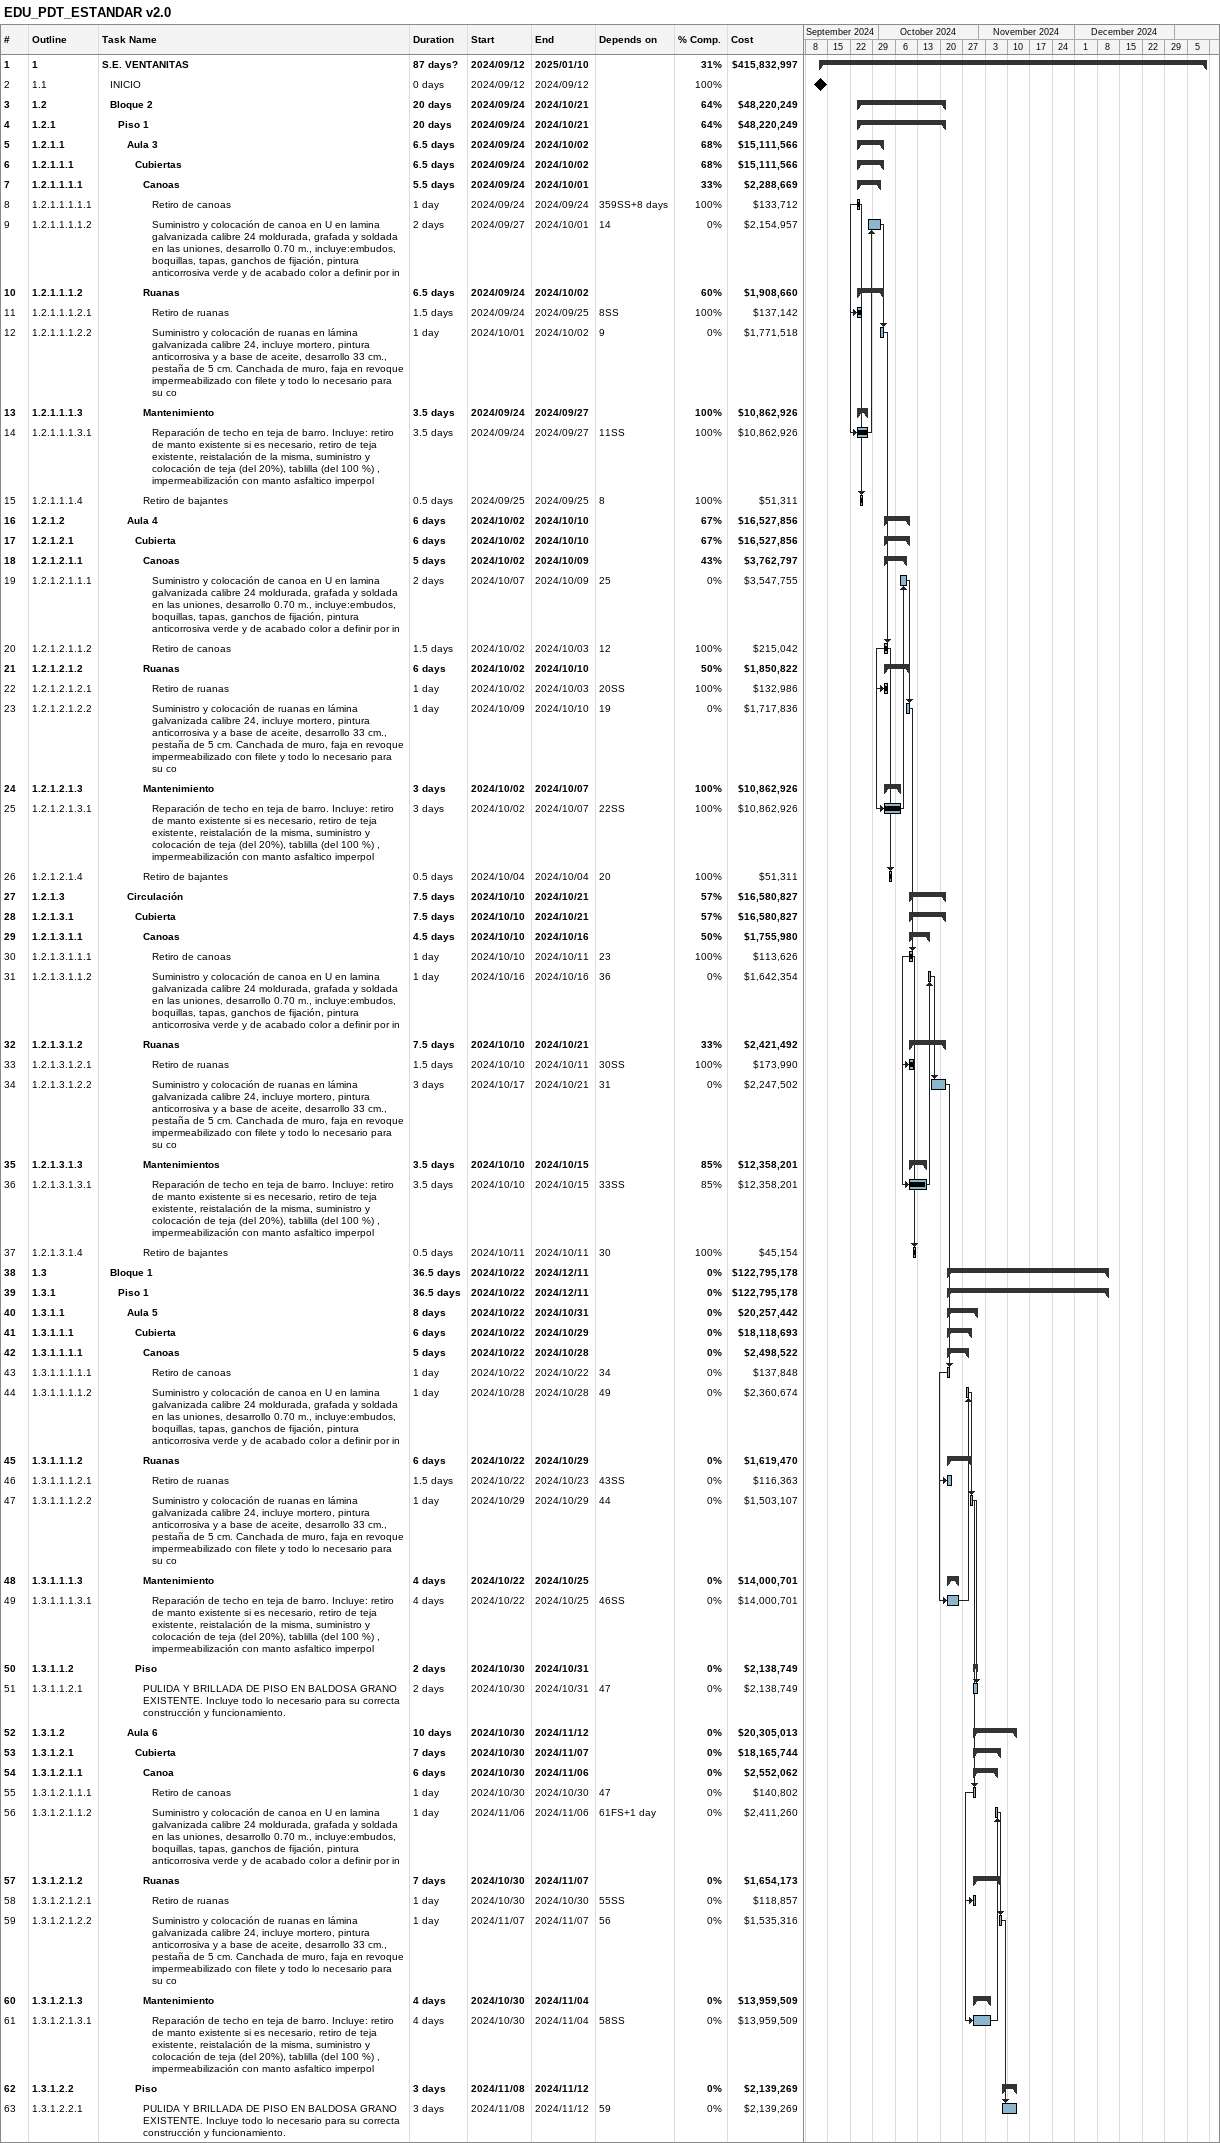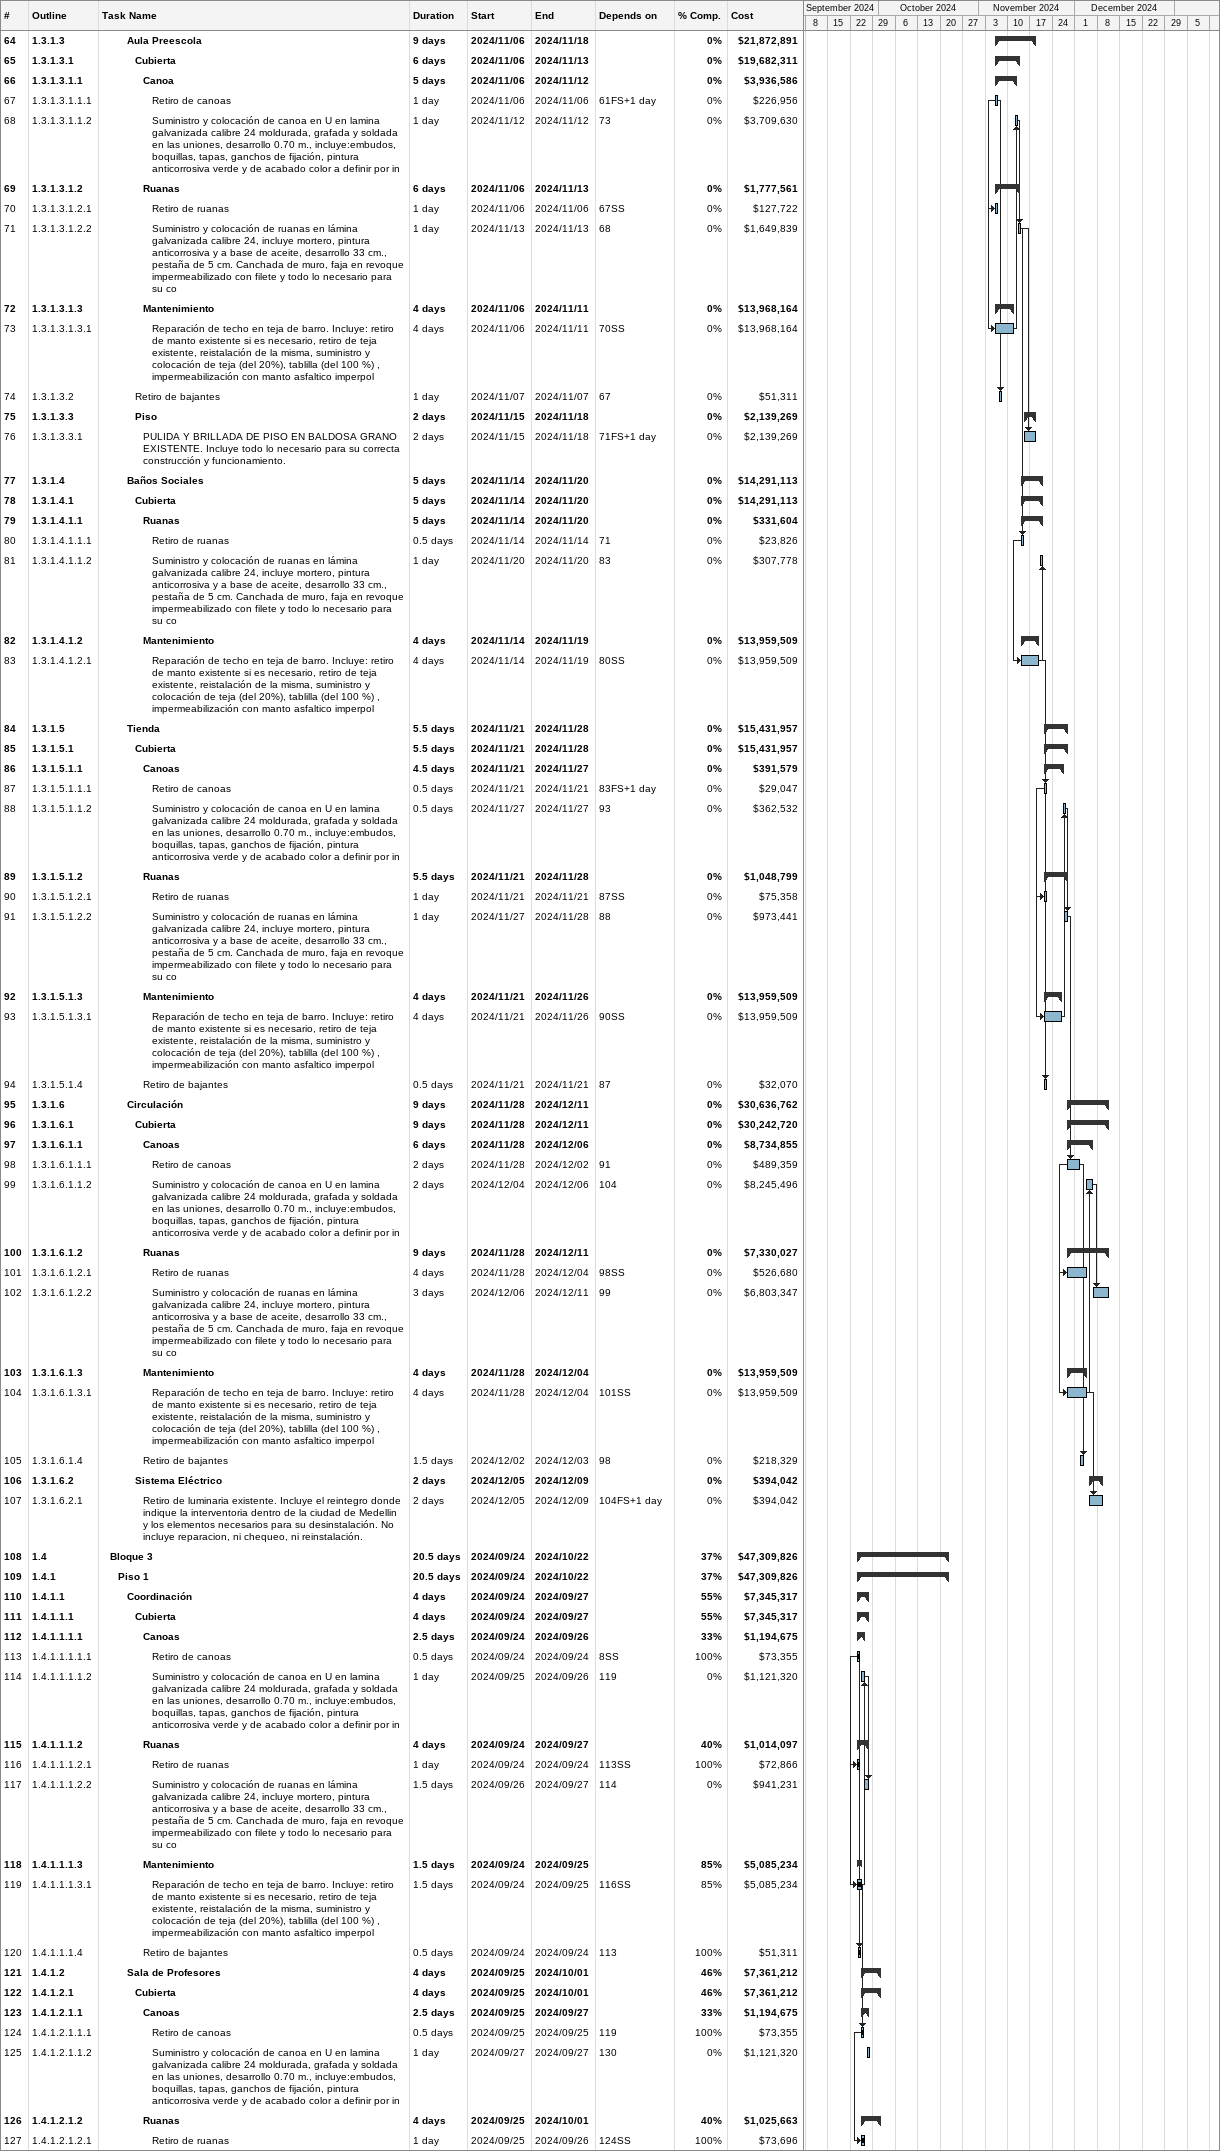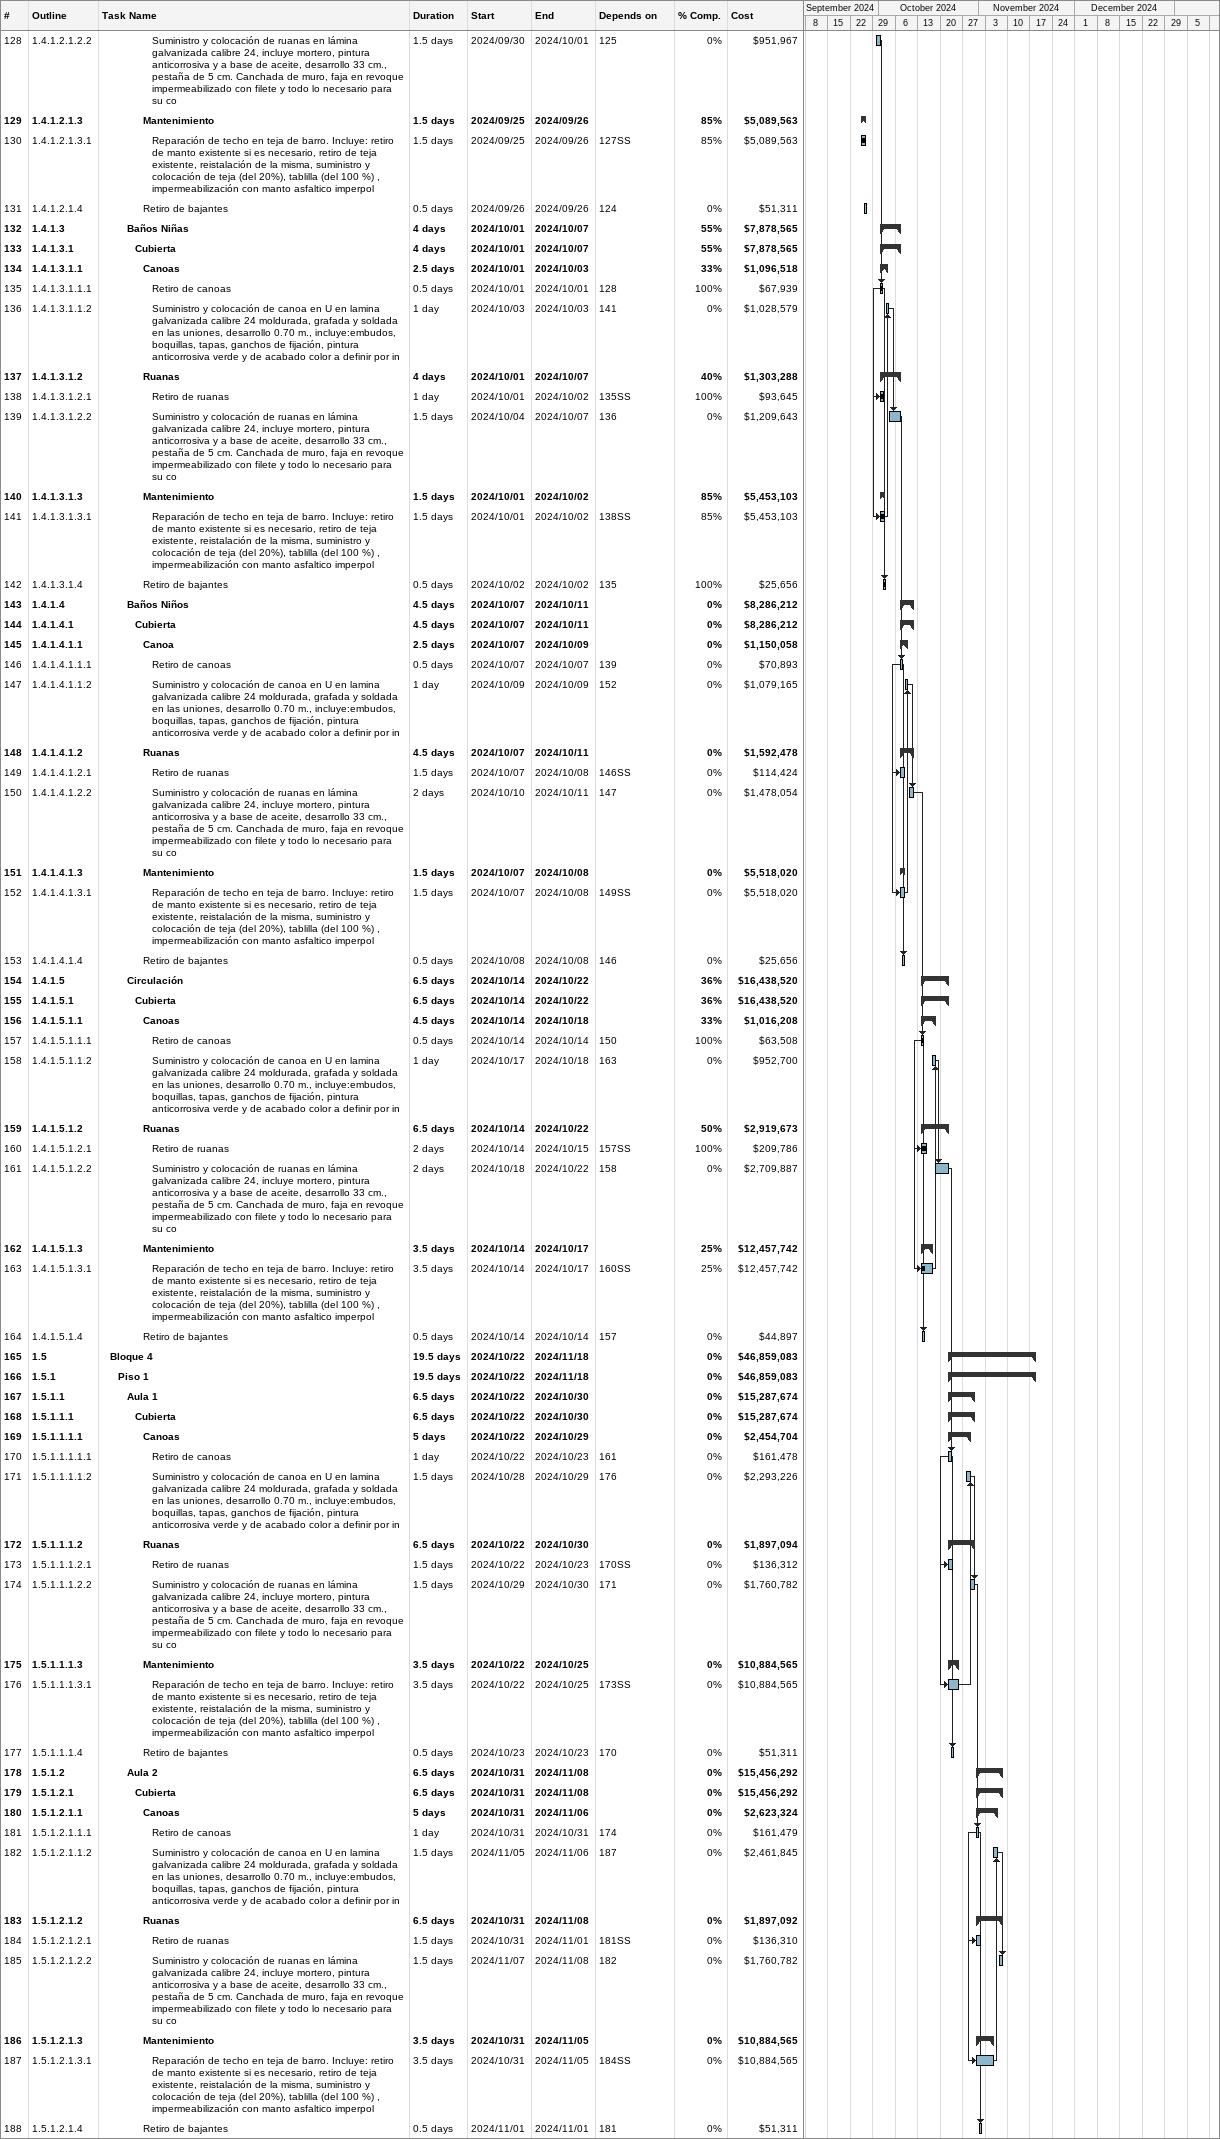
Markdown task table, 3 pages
EDU_PDT_ESTANDAR v2.0

| ID | WBS | Task | Duration | Start | Finish | Predecessors | % complete | Cost ($) |
|---|---|---|---|---|---|---|---|---|
| 1 | 1 | **S.E. VENTANITAS** | 87d? | 2024-09-12 | 2025-01-10 |  | 31 | 415832997 |
| 2 | 1.1 | INICIO | 0d | 2024-09-12 | 2024-09-12 |  | 100 |  |
| 3 | 1.2 | **Bloque 2** | 20d | 2024-09-24 | 2024-10-21 |  | 64 | 48220249 |
| 4 | 1.2.1 | **Piso 1** | 20d | 2024-09-24 | 2024-10-21 |  | 64 | 48220249 |
| 5 | 1.2.1.1 | **Aula 3** | 6.5d | 2024-09-24 | 2024-10-02 |  | 68 | 15111566 |
| 6 | 1.2.1.1.1 | **Cubiertas** | 6.5d | 2024-09-24 | 2024-10-02 |  | 68 | 15111566 |
| 7 | 1.2.1.1.1.1 | **Canoas** | 5.5d | 2024-09-24 | 2024-10-01 |  | 33 | 2288669 |
| 8 | 1.2.1.1.1.1.1 | Retiro de canoas | 1d | 2024-09-24 | 2024-09-24 | 359SS+8d | 100 | 133712 |
| 9 | 1.2.1.1.1.1.2 | Suministro y colocación de canoa en U en lamina galvanizada calibre 24 moldurada, grafada y soldada en las uniones, desarrollo 0.70 m., incluye:embudos, boquillas, tapas, ganchos de fijación, pintura anticorrosiva verde y de acabado color a definir por in | 2d | 2024-09-27 | 2024-10-01 | 14 | 0 | 2154957 |
| 10 | 1.2.1.1.1.2 | **Ruanas** | 6.5d | 2024-09-24 | 2024-10-02 |  | 60 | 1908660 |
| 11 | 1.2.1.1.1.2.1 | Retiro de ruanas | 1.5d | 2024-09-24 | 2024-09-25 | 8SS | 100 | 137142 |
| 12 | 1.2.1.1.1.2.2 | Suministro y colocación de ruanas en lámina galvanizada calibre 24, incluye mortero, pintura anticorrosiva y a base de aceite, desarrollo 33 cm., pestaña de 5 cm. Canchada de muro, faja en revoque impermeabilizado con filete y todo lo necesario para su co | 1d | 2024-10-01 | 2024-10-02 | 9 | 0 | 1771518 |
| 13 | 1.2.1.1.1.3 | **Mantenimiento** | 3.5d | 2024-09-24 | 2024-09-27 |  | 100 | 10862926 |
| 14 | 1.2.1.1.1.3.1 | Reparación de techo en teja de barro. Incluye: retiro de manto existente si es necesario, retiro de teja existente, reistalación de la misma, suministro y colocación de teja (del 20%), tablilla (del 100 %) , impermeabilización con manto asfaltico imperpol | 3.5d | 2024-09-24 | 2024-09-27 | 11SS | 100 | 10862926 |
| 15 | 1.2.1.1.1.4 | Retiro de bajantes | 0.5d | 2024-09-25 | 2024-09-25 | 8 | 100 | 51311 |
| 16 | 1.2.1.2 | **Aula 4** | 6d | 2024-10-02 | 2024-10-10 |  | 67 | 16527856 |
| 17 | 1.2.1.2.1 | **Cubierta** | 6d | 2024-10-02 | 2024-10-10 |  | 67 | 16527856 |
| 18 | 1.2.1.2.1.1 | **Canoas** | 5d | 2024-10-02 | 2024-10-09 |  | 43 | 3762797 |
| 19 | 1.2.1.2.1.1.1 | Suministro y colocación de canoa en U en lamina galvanizada calibre 24 moldurada, grafada y soldada en las uniones, desarrollo 0.70 m., incluye:embudos, boquillas, tapas, ganchos de fijación, pintura anticorrosiva verde y de acabado color a definir por in | 2d | 2024-10-07 | 2024-10-09 | 25 | 0 | 3547755 |
| 20 | 1.2.1.2.1.1.2 | Retiro de canoas | 1.5d | 2024-10-02 | 2024-10-03 | 12 | 100 | 215042 |
| 21 | 1.2.1.2.1.2 | **Ruanas** | 6d | 2024-10-02 | 2024-10-10 |  | 50 | 1850822 |
| 22 | 1.2.1.2.1.2.1 | Retiro de ruanas | 1d | 2024-10-02 | 2024-10-03 | 20SS | 100 | 132986 |
| 23 | 1.2.1.2.1.2.2 | Suministro y colocación de ruanas en lámina galvanizada calibre 24, incluye mortero, pintura anticorrosiva y a base de aceite, desarrollo 33 cm., pestaña de 5 cm. Canchada de muro, faja en revoque impermeabilizado con filete y todo lo necesario para su co | 1d | 2024-10-09 | 2024-10-10 | 19 | 0 | 1717836 |
| 24 | 1.2.1.2.1.3 | **Mantenimiento** | 3d | 2024-10-02 | 2024-10-07 |  | 100 | 10862926 |
| 25 | 1.2.1.2.1.3.1 | Reparación de techo en teja de barro. Incluye: retiro de manto existente si es necesario, retiro de teja existente, reistalación de la misma, suministro y colocación de teja (del 20%), tablilla (del 100 %) , impermeabilización con manto asfaltico imperpol | 3d | 2024-10-02 | 2024-10-07 | 22SS | 100 | 10862926 |
| 26 | 1.2.1.2.1.4 | Retiro de bajantes | 0.5d | 2024-10-04 | 2024-10-04 | 20 | 100 | 51311 |
| 27 | 1.2.1.3 | **Circulación** | 7.5d | 2024-10-10 | 2024-10-21 |  | 57 | 16580827 |
| 28 | 1.2.1.3.1 | **Cubierta** | 7.5d | 2024-10-10 | 2024-10-21 |  | 57 | 16580827 |
| 29 | 1.2.1.3.1.1 | **Canoas** | 4.5d | 2024-10-10 | 2024-10-16 |  | 50 | 1755980 |
| 30 | 1.2.1.3.1.1.1 | Retiro de canoas | 1d | 2024-10-10 | 2024-10-11 | 23 | 100 | 113626 |
| 31 | 1.2.1.3.1.1.2 | Suministro y colocación de canoa en U en lamina galvanizada calibre 24 moldurada, grafada y soldada en las uniones, desarrollo 0.70 m., incluye:embudos, boquillas, tapas, ganchos de fijación, pintura anticorrosiva verde y de acabado color a definir por in | 1d | 2024-10-16 | 2024-10-16 | 36 | 0 | 1642354 |
| 32 | 1.2.1.3.1.2 | **Ruanas** | 7.5d | 2024-10-10 | 2024-10-21 |  | 33 | 2421492 |
| 33 | 1.2.1.3.1.2.1 | Retiro de ruanas | 1.5d | 2024-10-10 | 2024-10-11 | 30SS | 100 | 173990 |
| 34 | 1.2.1.3.1.2.2 | Suministro y colocación de ruanas en lámina galvanizada calibre 24, incluye mortero, pintura anticorrosiva y a base de aceite, desarrollo 33 cm., pestaña de 5 cm. Canchada de muro, faja en revoque impermeabilizado con filete y todo lo necesario para su co | 3d | 2024-10-17 | 2024-10-21 | 31 | 0 | 2247502 |
| 35 | 1.2.1.3.1.3 | **Mantenimientos** | 3.5d | 2024-10-10 | 2024-10-15 |  | 85 | 12358201 |
| 36 | 1.2.1.3.1.3.1 | Reparación de techo en teja de barro. Incluye: retiro de manto existente si es necesario, retiro de teja existente, reistalación de la misma, suministro y colocación de teja (del 20%), tablilla (del 100 %) , impermeabilización con manto asfaltico imperpol | 3.5d | 2024-10-10 | 2024-10-15 | 33SS | 85 | 12358201 |
| 37 | 1.2.1.3.1.4 | Retiro de bajantes | 0.5d | 2024-10-11 | 2024-10-11 | 30 | 100 | 45154 |
| 38 | 1.3 | **Bloque 1** | 36.5d | 2024-10-22 | 2024-12-11 |  | 0 | 122795178 |
| 39 | 1.3.1 | **Piso 1** | 36.5d | 2024-10-22 | 2024-12-11 |  | 0 | 122795178 |
| 40 | 1.3.1.1 | **Aula 5** | 8d | 2024-10-22 | 2024-10-31 |  | 0 | 20257442 |
| 41 | 1.3.1.1.1 | **Cubierta** | 6d | 2024-10-22 | 2024-10-29 |  | 0 | 18118693 |
| 42 | 1.3.1.1.1.1 | **Canoas** | 5d | 2024-10-22 | 2024-10-28 |  | 0 | 2498522 |
| 43 | 1.3.1.1.1.1.1 | Retiro de canoas | 1d | 2024-10-22 | 2024-10-22 | 34 | 0 | 137848 |
| 44 | 1.3.1.1.1.1.2 | Suministro y colocación de canoa en U en lamina galvanizada calibre 24 moldurada, grafada y soldada en las uniones, desarrollo 0.70 m., incluye:embudos, boquillas, tapas, ganchos de fijación, pintura anticorrosiva verde y de acabado color a definir por in | 1d | 2024-10-28 | 2024-10-28 | 49 | 0 | 2360674 |
| 45 | 1.3.1.1.1.2 | **Ruanas** | 6d | 2024-10-22 | 2024-10-29 |  | 0 | 1619470 |
| 46 | 1.3.1.1.1.2.1 | Retiro de ruanas | 1.5d | 2024-10-22 | 2024-10-23 | 43SS | 0 | 116363 |
| 47 | 1.3.1.1.1.2.2 | Suministro y colocación de ruanas en lámina galvanizada calibre 24, incluye mortero, pintura anticorrosiva y a base de aceite, desarrollo 33 cm., pestaña de 5 cm. Canchada de muro, faja en revoque impermeabilizado con filete y todo lo necesario para su co | 1d | 2024-10-29 | 2024-10-29 | 44 | 0 | 1503107 |
| 48 | 1.3.1.1.1.3 | **Mantenimiento** | 4d | 2024-10-22 | 2024-10-25 |  | 0 | 14000701 |
| 49 | 1.3.1.1.1.3.1 | Reparación de techo en teja de barro. Incluye: retiro de manto existente si es necesario, retiro de teja existente, reistalación de la misma, suministro y colocación de teja (del 20%), tablilla (del 100 %) , impermeabilización con manto asfaltico imperpol | 4d | 2024-10-22 | 2024-10-25 | 46SS | 0 | 14000701 |
| 50 | 1.3.1.1.2 | **Piso** | 2d | 2024-10-30 | 2024-10-31 |  | 0 | 2138749 |
| 51 | 1.3.1.1.2.1 | PULIDA Y BRILLADA DE PISO EN BALDOSA GRANO EXISTENTE. Incluye todo lo necesario para su correcta construcción y funcionamiento. | 2d | 2024-10-30 | 2024-10-31 | 47 | 0 | 2138749 |
| 52 | 1.3.1.2 | **Aula 6** | 10d | 2024-10-30 | 2024-11-12 |  | 0 | 20305013 |
| 53 | 1.3.1.2.1 | **Cubierta** | 7d | 2024-10-30 | 2024-11-07 |  | 0 | 18165744 |
| 54 | 1.3.1.2.1.1 | **Canoa** | 6d | 2024-10-30 | 2024-11-06 |  | 0 | 2552062 |
| 55 | 1.3.1.2.1.1.1 | Retiro de canoas | 1d | 2024-10-30 | 2024-10-30 | 47 | 0 | 140802 |
| 56 | 1.3.1.2.1.1.2 | Suministro y colocación de canoa en U en lamina galvanizada calibre 24 moldurada, grafada y soldada en las uniones, desarrollo 0.70 m., incluye:embudos, boquillas, tapas, ganchos de fijación, pintura anticorrosiva verde y de acabado color a definir por in | 1d | 2024-11-06 | 2024-11-06 | 61FS+1d | 0 | 2411260 |
| 57 | 1.3.1.2.1.2 | **Ruanas** | 7d | 2024-10-30 | 2024-11-07 |  | 0 | 1654173 |
| 58 | 1.3.1.2.1.2.1 | Retiro de ruanas | 1d | 2024-10-30 | 2024-10-30 | 55SS | 0 | 118857 |
| 59 | 1.3.1.2.1.2.2 | Suministro y colocación de ruanas en lámina galvanizada calibre 24, incluye mortero, pintura anticorrosiva y a base de aceite, desarrollo 33 cm., pestaña de 5 cm. Canchada de muro, faja en revoque impermeabilizado con filete y todo lo necesario para su co | 1d | 2024-11-07 | 2024-11-07 | 56 | 0 | 1535316 |
| 60 | 1.3.1.2.1.3 | **Mantenimiento** | 4d | 2024-10-30 | 2024-11-04 |  | 0 | 13959509 |
| 61 | 1.3.1.2.1.3.1 | Reparación de techo en teja de barro. Incluye: retiro de manto existente si es necesario, retiro de teja existente, reistalación de la misma, suministro y colocación de teja (del 20%), tablilla (del 100 %) , impermeabilización con manto asfaltico imperpol | 4d | 2024-10-30 | 2024-11-04 | 58SS | 0 | 13959509 |
| 62 | 1.3.1.2.2 | **Piso** | 3d | 2024-11-08 | 2024-11-12 |  | 0 | 2139269 |
| 63 | 1.3.1.2.2.1 | PULIDA Y BRILLADA DE PISO EN BALDOSA GRANO EXISTENTE. Incluye todo lo necesario para su correcta construcción y funcionamiento. | 3d | 2024-11-08 | 2024-11-12 | 59 | 0 | 2139269 |
| 64 | 1.3.1.3 | **Aula Preescola** | 9d | 2024-11-06 | 2024-11-18 |  | 0 | 21872891 |
| 65 | 1.3.1.3.1 | **Cubierta** | 6d | 2024-11-06 | 2024-11-13 |  | 0 | 19682311 |
| 66 | 1.3.1.3.1.1 | **Canoa** | 5d | 2024-11-06 | 2024-11-12 |  | 0 | 3936586 |
| 67 | 1.3.1.3.1.1.1 | Retiro de canoas | 1d | 2024-11-06 | 2024-11-06 | 61FS+1d | 0 | 226956 |
| 68 | 1.3.1.3.1.1.2 | Suministro y colocación de canoa en U en lamina galvanizada calibre 24 moldurada, grafada y soldada en las uniones, desarrollo 0.70 m., incluye:embudos, boquillas, tapas, ganchos de fijación, pintura anticorrosiva verde y de acabado color a definir por in | 1d | 2024-11-12 | 2024-11-12 | 73 | 0 | 3709630 |
| 69 | 1.3.1.3.1.2 | **Ruanas** | 6d | 2024-11-06 | 2024-11-13 |  | 0 | 1777561 |
| 70 | 1.3.1.3.1.2.1 | Retiro de ruanas | 1d | 2024-11-06 | 2024-11-06 | 67SS | 0 | 127722 |
| 71 | 1.3.1.3.1.2.2 | Suministro y colocación de ruanas en lámina galvanizada calibre 24, incluye mortero, pintura anticorrosiva y a base de aceite, desarrollo 33 cm., pestaña de 5 cm. Canchada de muro, faja en revoque impermeabilizado con filete y todo lo necesario para su co | 1d | 2024-11-13 | 2024-11-13 | 68 | 0 | 1649839 |
| 72 | 1.3.1.3.1.3 | **Mantenimiento** | 4d | 2024-11-06 | 2024-11-11 |  | 0 | 13968164 |
| 73 | 1.3.1.3.1.3.1 | Reparación de techo en teja de barro. Incluye: retiro de manto existente si es necesario, retiro de teja existente, reistalación de la misma, suministro y colocación de teja (del 20%), tablilla (del 100 %) , impermeabilización con manto asfaltico imperpol | 4d | 2024-11-06 | 2024-11-11 | 70SS | 0 | 13968164 |
| 74 | 1.3.1.3.2 | Retiro de bajantes | 1d | 2024-11-07 | 2024-11-07 | 67 | 0 | 51311 |
| 75 | 1.3.1.3.3 | **Piso** | 2d | 2024-11-15 | 2024-11-18 |  | 0 | 2139269 |
| 76 | 1.3.1.3.3.1 | PULIDA Y BRILLADA DE PISO EN BALDOSA GRANO EXISTENTE. Incluye todo lo necesario para su correcta construcción y funcionamiento. | 2d | 2024-11-15 | 2024-11-18 | 71FS+1d | 0 | 2139269 |
| 77 | 1.3.1.4 | **Baños Sociales** | 5d | 2024-11-14 | 2024-11-20 |  | 0 | 14291113 |
| 78 | 1.3.1.4.1 | **Cubierta** | 5d | 2024-11-14 | 2024-11-20 |  | 0 | 14291113 |
| 79 | 1.3.1.4.1.1 | **Ruanas** | 5d | 2024-11-14 | 2024-11-20 |  | 0 | 331604 |
| 80 | 1.3.1.4.1.1.1 | Retiro de ruanas | 0.5d | 2024-11-14 | 2024-11-14 | 71 | 0 | 23826 |
| 81 | 1.3.1.4.1.1.2 | Suministro y colocación de ruanas en lámina galvanizada calibre 24, incluye mortero, pintura anticorrosiva y a base de aceite, desarrollo 33 cm., pestaña de 5 cm. Canchada de muro, faja en revoque impermeabilizado con filete y todo lo necesario para su co | 1d | 2024-11-20 | 2024-11-20 | 83 | 0 | 307778 |
| 82 | 1.3.1.4.1.2 | **Mantenimiento** | 4d | 2024-11-14 | 2024-11-19 |  | 0 | 13959509 |
| 83 | 1.3.1.4.1.2.1 | Reparación de techo en teja de barro. Incluye: retiro de manto existente si es necesario, retiro de teja existente, reistalación de la misma, suministro y colocación de teja (del 20%), tablilla (del 100 %) , impermeabilización con manto asfaltico imperpol | 4d | 2024-11-14 | 2024-11-19 | 80SS | 0 | 13959509 |
| 84 | 1.3.1.5 | **Tienda** | 5.5d | 2024-11-21 | 2024-11-28 |  | 0 | 15431957 |
| 85 | 1.3.1.5.1 | **Cubierta** | 5.5d | 2024-11-21 | 2024-11-28 |  | 0 | 15431957 |
| 86 | 1.3.1.5.1.1 | **Canoas** | 4.5d | 2024-11-21 | 2024-11-27 |  | 0 | 391579 |
| 87 | 1.3.1.5.1.1.1 | Retiro de canoas | 0.5d | 2024-11-21 | 2024-11-21 | 83FS+1d | 0 | 29047 |
| 88 | 1.3.1.5.1.1.2 | Suministro y colocación de canoa en U en lamina galvanizada calibre 24 moldurada, grafada y soldada en las uniones, desarrollo 0.70 m., incluye:embudos, boquillas, tapas, ganchos de fijación, pintura anticorrosiva verde y de acabado color a definir por in | 0.5d | 2024-11-27 | 2024-11-27 | 93 | 0 | 362532 |
| 89 | 1.3.1.5.1.2 | **Ruanas** | 5.5d | 2024-11-21 | 2024-11-28 |  | 0 | 1048799 |
| 90 | 1.3.1.5.1.2.1 | Retiro de ruanas | 1d | 2024-11-21 | 2024-11-21 | 87SS | 0 | 75358 |
| 91 | 1.3.1.5.1.2.2 | Suministro y colocación de ruanas en lámina galvanizada calibre 24, incluye mortero, pintura anticorrosiva y a base de aceite, desarrollo 33 cm., pestaña de 5 cm. Canchada de muro, faja en revoque impermeabilizado con filete y todo lo necesario para su co | 1d | 2024-11-27 | 2024-11-28 | 88 | 0 | 973441 |
| 92 | 1.3.1.5.1.3 | **Mantenimiento** | 4d | 2024-11-21 | 2024-11-26 |  | 0 | 13959509 |
| 93 | 1.3.1.5.1.3.1 | Reparación de techo en teja de barro. Incluye: retiro de manto existente si es necesario, retiro de teja existente, reistalación de la misma, suministro y colocación de teja (del 20%), tablilla (del 100 %) , impermeabilización con manto asfaltico imperpol | 4d | 2024-11-21 | 2024-11-26 | 90SS | 0 | 13959509 |
| 94 | 1.3.1.5.1.4 | Retiro de bajantes | 0.5d | 2024-11-21 | 2024-11-21 | 87 | 0 | 32070 |
| 95 | 1.3.1.6 | **Circulación** | 9d | 2024-11-28 | 2024-12-11 |  | 0 | 30636762 |
| 96 | 1.3.1.6.1 | **Cubierta** | 9d | 2024-11-28 | 2024-12-11 |  | 0 | 30242720 |
| 97 | 1.3.1.6.1.1 | **Canoas** | 6d | 2024-11-28 | 2024-12-06 |  | 0 | 8734855 |
| 98 | 1.3.1.6.1.1.1 | Retiro de canoas | 2d | 2024-11-28 | 2024-12-02 | 91 | 0 | 489359 |
| 99 | 1.3.1.6.1.1.2 | Suministro y colocación de canoa en U en lamina galvanizada calibre 24 moldurada, grafada y soldada en las uniones, desarrollo 0.70 m., incluye:embudos, boquillas, tapas, ganchos de fijación, pintura anticorrosiva verde y de acabado color a definir por in | 2d | 2024-12-04 | 2024-12-06 | 104 | 0 | 8245496 |
| 100 | 1.3.1.6.1.2 | **Ruanas** | 9d | 2024-11-28 | 2024-12-11 |  | 0 | 7330027 |
| 101 | 1.3.1.6.1.2.1 | Retiro de ruanas | 4d | 2024-11-28 | 2024-12-04 | 98SS | 0 | 526680 |
| 102 | 1.3.1.6.1.2.2 | Suministro y colocación de ruanas en lámina galvanizada calibre 24, incluye mortero, pintura anticorrosiva y a base de aceite, desarrollo 33 cm., pestaña de 5 cm. Canchada de muro, faja en revoque impermeabilizado con filete y todo lo necesario para su co | 3d | 2024-12-06 | 2024-12-11 | 99 | 0 | 6803347 |
| 103 | 1.3.1.6.1.3 | **Mantenimiento** | 4d | 2024-11-28 | 2024-12-04 |  | 0 | 13959509 |
| 104 | 1.3.1.6.1.3.1 | Reparación de techo en teja de barro. Incluye: retiro de manto existente si es necesario, retiro de teja existente, reistalación de la misma, suministro y colocación de teja (del 20%), tablilla (del 100 %) , impermeabilización con manto asfaltico imperpol | 4d | 2024-11-28 | 2024-12-04 | 101SS | 0 | 13959509 |
| 105 | 1.3.1.6.1.4 | Retiro de bajantes | 1.5d | 2024-12-02 | 2024-12-03 | 98 | 0 | 218329 |
| 106 | 1.3.1.6.2 | **Sistema Eléctrico** | 2d | 2024-12-05 | 2024-12-09 |  | 0 | 394042 |
| 107 | 1.3.1.6.2.1 | Retiro de luminaria existente. Incluye el reintegro donde indique la interventoria dentro de la ciudad de Medellin y los elementos necesarios para su desinstalación. No incluye reparacion, ni chequeo, ni reinstalación. | 2d | 2024-12-05 | 2024-12-09 | 104FS+1d | 0 | 394042 |
| 108 | 1.4 | **Bloque 3** | 20.5d | 2024-09-24 | 2024-10-22 |  | 37 | 47309826 |
| 109 | 1.4.1 | **Piso 1** | 20.5d | 2024-09-24 | 2024-10-22 |  | 37 | 47309826 |
| 110 | 1.4.1.1 | **Coordinación** | 4d | 2024-09-24 | 2024-09-27 |  | 55 | 7345317 |
| 111 | 1.4.1.1.1 | **Cubierta** | 4d | 2024-09-24 | 2024-09-27 |  | 55 | 7345317 |
| 112 | 1.4.1.1.1.1 | **Canoas** | 2.5d | 2024-09-24 | 2024-09-26 |  | 33 | 1194675 |
| 113 | 1.4.1.1.1.1.1 | Retiro de canoas | 0.5d | 2024-09-24 | 2024-09-24 | 8SS | 100 | 73355 |
| 114 | 1.4.1.1.1.1.2 | Suministro y colocación de canoa en U en lamina galvanizada calibre 24 moldurada, grafada y soldada en las uniones, desarrollo 0.70 m., incluye:embudos, boquillas, tapas, ganchos de fijación, pintura anticorrosiva verde y de acabado color a definir por in | 1d | 2024-09-25 | 2024-09-26 | 119 | 0 | 1121320 |
| 115 | 1.4.1.1.1.2 | **Ruanas** | 4d | 2024-09-24 | 2024-09-27 |  | 40 | 1014097 |
| 116 | 1.4.1.1.1.2.1 | Retiro de ruanas | 1d | 2024-09-24 | 2024-09-24 | 113SS | 100 | 72866 |
| 117 | 1.4.1.1.1.2.2 | Suministro y colocación de ruanas en lámina galvanizada calibre 24, incluye mortero, pintura anticorrosiva y a base de aceite, desarrollo 33 cm., pestaña de 5 cm. Canchada de muro, faja en revoque impermeabilizado con filete y todo lo necesario para su co | 1.5d | 2024-09-26 | 2024-09-27 | 114 | 0 | 941231 |
| 118 | 1.4.1.1.1.3 | **Mantenimiento** | 1.5d | 2024-09-24 | 2024-09-25 |  | 85 | 5085234 |
| 119 | 1.4.1.1.1.3.1 | Reparación de techo en teja de barro. Incluye: retiro de manto existente si es necesario, retiro de teja existente, reistalación de la misma, suministro y colocación de teja (del 20%), tablilla (del 100 %) , impermeabilización con manto asfaltico imperpol | 1.5d | 2024-09-24 | 2024-09-25 | 116SS | 85 | 5085234 |
| 120 | 1.4.1.1.1.4 | Retiro de bajantes | 0.5d | 2024-09-24 | 2024-09-24 | 113 | 100 | 51311 |
| 121 | 1.4.1.2 | **Sala de Profesores** | 4d | 2024-09-25 | 2024-10-01 |  | 46 | 7361212 |
| 122 | 1.4.1.2.1 | **Cubierta** | 4d | 2024-09-25 | 2024-10-01 |  | 46 | 7361212 |
| 123 | 1.4.1.2.1.1 | **Canoas** | 2.5d | 2024-09-25 | 2024-09-27 |  | 33 | 1194675 |
| 124 | 1.4.1.2.1.1.1 | Retiro de canoas | 0.5d | 2024-09-25 | 2024-09-25 | 119 | 100 | 73355 |
| 125 | 1.4.1.2.1.1.2 | Suministro y colocación de canoa en U en lamina galvanizada calibre 24 moldurada, grafada y soldada en las uniones, desarrollo 0.70 m., incluye:embudos, boquillas, tapas, ganchos de fijación, pintura anticorrosiva verde y de acabado color a definir por in | 1d | 2024-09-27 | 2024-09-27 | 130 | 0 | 1121320 |
| 126 | 1.4.1.2.1.2 | **Ruanas** | 4d | 2024-09-25 | 2024-10-01 |  | 40 | 1025663 |
| 127 | 1.4.1.2.1.2.1 | Retiro de ruanas | 1d | 2024-09-25 | 2024-09-26 | 124SS | 100 | 73696 |
| 128 | 1.4.1.2.1.2.2 | Suministro y colocación de ruanas en lámina galvanizada calibre 24, incluye mortero, pintura anticorrosiva y a base de aceite, desarrollo 33 cm., pestaña de 5 cm. Canchada de muro, faja en revoque impermeabilizado con filete y todo lo necesario para su co | 1.5d | 2024-09-30 | 2024-10-01 | 125 | 0 | 951967 |
| 129 | 1.4.1.2.1.3 | **Mantenimiento** | 1.5d | 2024-09-25 | 2024-09-26 |  | 85 | 5089563 |
| 130 | 1.4.1.2.1.3.1 | Reparación de techo en teja de barro. Incluye: retiro de manto existente si es necesario, retiro de teja existente, reistalación de la misma, suministro y colocación de teja (del 20%), tablilla (del 100 %) , impermeabilización con manto asfaltico imperpol | 1.5d | 2024-09-25 | 2024-09-26 | 127SS | 85 | 5089563 |
| 131 | 1.4.1.2.1.4 | Retiro de bajantes | 0.5d | 2024-09-26 | 2024-09-26 | 124 | 0 | 51311 |
| 132 | 1.4.1.3 | **Baños Niñas** | 4d | 2024-10-01 | 2024-10-07 |  | 55 | 7878565 |
| 133 | 1.4.1.3.1 | **Cubierta** | 4d | 2024-10-01 | 2024-10-07 |  | 55 | 7878565 |
| 134 | 1.4.1.3.1.1 | **Canoas** | 2.5d | 2024-10-01 | 2024-10-03 |  | 33 | 1096518 |
| 135 | 1.4.1.3.1.1.1 | Retiro de canoas | 0.5d | 2024-10-01 | 2024-10-01 | 128 | 100 | 67939 |
| 136 | 1.4.1.3.1.1.2 | Suministro y colocación de canoa en U en lamina galvanizada calibre 24 moldurada, grafada y soldada en las uniones, desarrollo 0.70 m., incluye:embudos, boquillas, tapas, ganchos de fijación, pintura anticorrosiva verde y de acabado color a definir por in | 1d | 2024-10-03 | 2024-10-03 | 141 | 0 | 1028579 |
| 137 | 1.4.1.3.1.2 | **Ruanas** | 4d | 2024-10-01 | 2024-10-07 |  | 40 | 1303288 |
| 138 | 1.4.1.3.1.2.1 | Retiro de ruanas | 1d | 2024-10-01 | 2024-10-02 | 135SS | 100 | 93645 |
| 139 | 1.4.1.3.1.2.2 | Suministro y colocación de ruanas en lámina galvanizada calibre 24, incluye mortero, pintura anticorrosiva y a base de aceite, desarrollo 33 cm., pestaña de 5 cm. Canchada de muro, faja en revoque impermeabilizado con filete y todo lo necesario para su co | 1.5d | 2024-10-04 | 2024-10-07 | 136 | 0 | 1209643 |
| 140 | 1.4.1.3.1.3 | **Mantenimiento** | 1.5d | 2024-10-01 | 2024-10-02 |  | 85 | 5453103 |
| 141 | 1.4.1.3.1.3.1 | Reparación de techo en teja de barro. Incluye: retiro de manto existente si es necesario, retiro de teja existente, reistalación de la misma, suministro y colocación de teja (del 20%), tablilla (del 100 %) , impermeabilización con manto asfaltico imperpol | 1.5d | 2024-10-01 | 2024-10-02 | 138SS | 85 | 5453103 |
| 142 | 1.4.1.3.1.4 | Retiro de bajantes | 0.5d | 2024-10-02 | 2024-10-02 | 135 | 100 | 25656 |
| 143 | 1.4.1.4 | **Baños Niños** | 4.5d | 2024-10-07 | 2024-10-11 |  | 0 | 8286212 |
| 144 | 1.4.1.4.1 | **Cubierta** | 4.5d | 2024-10-07 | 2024-10-11 |  | 0 | 8286212 |
| 145 | 1.4.1.4.1.1 | **Canoa** | 2.5d | 2024-10-07 | 2024-10-09 |  | 0 | 1150058 |
| 146 | 1.4.1.4.1.1.1 | Retiro de canoas | 0.5d | 2024-10-07 | 2024-10-07 | 139 | 0 | 70893 |
| 147 | 1.4.1.4.1.1.2 | Suministro y colocación de canoa en U en lamina galvanizada calibre 24 moldurada, grafada y soldada en las uniones, desarrollo 0.70 m., incluye:embudos, boquillas, tapas, ganchos de fijación, pintura anticorrosiva verde y de acabado color a definir por in | 1d | 2024-10-09 | 2024-10-09 | 152 | 0 | 1079165 |
| 148 | 1.4.1.4.1.2 | **Ruanas** | 4.5d | 2024-10-07 | 2024-10-11 |  | 0 | 1592478 |
| 149 | 1.4.1.4.1.2.1 | Retiro de ruanas | 1.5d | 2024-10-07 | 2024-10-08 | 146SS | 0 | 114424 |
| 150 | 1.4.1.4.1.2.2 | Suministro y colocación de ruanas en lámina galvanizada calibre 24, incluye mortero, pintura anticorrosiva y a base de aceite, desarrollo 33 cm., pestaña de 5 cm. Canchada de muro, faja en revoque impermeabilizado con filete y todo lo necesario para su co | 2d | 2024-10-10 | 2024-10-11 | 147 | 0 | 1478054 |
| 151 | 1.4.1.4.1.3 | **Mantenimiento** | 1.5d | 2024-10-07 | 2024-10-08 |  | 0 | 5518020 |
| 152 | 1.4.1.4.1.3.1 | Reparación de techo en teja de barro. Incluye: retiro de manto existente si es necesario, retiro de teja existente, reistalación de la misma, suministro y colocación de teja (del 20%), tablilla (del 100 %) , impermeabilización con manto asfaltico imperpol | 1.5d | 2024-10-07 | 2024-10-08 | 149SS | 0 | 5518020 |
| 153 | 1.4.1.4.1.4 | Retiro de bajantes | 0.5d | 2024-10-08 | 2024-10-08 | 146 | 0 | 25656 |
| 154 | 1.4.1.5 | **Circulación** | 6.5d | 2024-10-14 | 2024-10-22 |  | 36 | 16438520 |
| 155 | 1.4.1.5.1 | **Cubierta** | 6.5d | 2024-10-14 | 2024-10-22 |  | 36 | 16438520 |
| 156 | 1.4.1.5.1.1 | **Canoas** | 4.5d | 2024-10-14 | 2024-10-18 |  | 33 | 1016208 |
| 157 | 1.4.1.5.1.1.1 | Retiro de canoas | 0.5d | 2024-10-14 | 2024-10-14 | 150 | 100 | 63508 |
| 158 | 1.4.1.5.1.1.2 | Suministro y colocación de canoa en U en lamina galvanizada calibre 24 moldurada, grafada y soldada en las uniones, desarrollo 0.70 m., incluye:embudos, boquillas, tapas, ganchos de fijación, pintura anticorrosiva verde y de acabado color a definir por in | 1d | 2024-10-17 | 2024-10-18 | 163 | 0 | 952700 |
| 159 | 1.4.1.5.1.2 | **Ruanas** | 6.5d | 2024-10-14 | 2024-10-22 |  | 50 | 2919673 |
| 160 | 1.4.1.5.1.2.1 | Retiro de ruanas | 2d | 2024-10-14 | 2024-10-15 | 157SS | 100 | 209786 |
| 161 | 1.4.1.5.1.2.2 | Suministro y colocación de ruanas en lámina galvanizada calibre 24, incluye mortero, pintura anticorrosiva y a base de aceite, desarrollo 33 cm., pestaña de 5 cm. Canchada de muro, faja en revoque impermeabilizado con filete y todo lo necesario para su co | 2d | 2024-10-18 | 2024-10-22 | 158 | 0 | 2709887 |
| 162 | 1.4.1.5.1.3 | **Mantenimiento** | 3.5d | 2024-10-14 | 2024-10-17 |  | 25 | 12457742 |
| 163 | 1.4.1.5.1.3.1 | Reparación de techo en teja de barro. Incluye: retiro de manto existente si es necesario, retiro de teja existente, reistalación de la misma, suministro y colocación de teja (del 20%), tablilla (del 100 %) , impermeabilización con manto asfaltico imperpol | 3.5d | 2024-10-14 | 2024-10-17 | 160SS | 25 | 12457742 |
| 164 | 1.4.1.5.1.4 | Retiro de bajantes | 0.5d | 2024-10-14 | 2024-10-14 | 157 | 0 | 44897 |
| 165 | 1.5 | **Bloque 4** | 19.5d | 2024-10-22 | 2024-11-18 |  | 0 | 46859083 |
| 166 | 1.5.1 | **Piso 1** | 19.5d | 2024-10-22 | 2024-11-18 |  | 0 | 46859083 |
| 167 | 1.5.1.1 | **Aula 1** | 6.5d | 2024-10-22 | 2024-10-30 |  | 0 | 15287674 |
| 168 | 1.5.1.1.1 | **Cubierta** | 6.5d | 2024-10-22 | 2024-10-30 |  | 0 | 15287674 |
| 169 | 1.5.1.1.1.1 | **Canoas** | 5d | 2024-10-22 | 2024-10-29 |  | 0 | 2454704 |
| 170 | 1.5.1.1.1.1.1 | Retiro de canoas | 1d | 2024-10-22 | 2024-10-23 | 161 | 0 | 161478 |
| 171 | 1.5.1.1.1.1.2 | Suministro y colocación de canoa en U en lamina galvanizada calibre 24 moldurada, grafada y soldada en las uniones, desarrollo 0.70 m., incluye:embudos, boquillas, tapas, ganchos de fijación, pintura anticorrosiva verde y de acabado color a definir por in | 1.5d | 2024-10-28 | 2024-10-29 | 176 | 0 | 2293226 |
| 172 | 1.5.1.1.1.2 | **Ruanas** | 6.5d | 2024-10-22 | 2024-10-30 |  | 0 | 1897094 |
| 173 | 1.5.1.1.1.2.1 | Retiro de ruanas | 1.5d | 2024-10-22 | 2024-10-23 | 170SS | 0 | 136312 |
| 174 | 1.5.1.1.1.2.2 | Suministro y colocación de ruanas en lámina galvanizada calibre 24, incluye mortero, pintura anticorrosiva y a base de aceite, desarrollo 33 cm., pestaña de 5 cm. Canchada de muro, faja en revoque impermeabilizado con filete y todo lo necesario para su co | 1.5d | 2024-10-29 | 2024-10-30 | 171 | 0 | 1760782 |
| 175 | 1.5.1.1.1.3 | **Mantenimiento** | 3.5d | 2024-10-22 | 2024-10-25 |  | 0 | 10884565 |
| 176 | 1.5.1.1.1.3.1 | Reparación de techo en teja de barro. Incluye: retiro de manto existente si es necesario, retiro de teja existente, reistalación de la misma, suministro y colocación de teja (del 20%), tablilla (del 100 %) , impermeabilización con manto asfaltico imperpol | 3.5d | 2024-10-22 | 2024-10-25 | 173SS | 0 | 10884565 |
| 177 | 1.5.1.1.1.4 | Retiro de bajantes | 0.5d | 2024-10-23 | 2024-10-23 | 170 | 0 | 51311 |
| 178 | 1.5.1.2 | **Aula 2** | 6.5d | 2024-10-31 | 2024-11-08 |  | 0 | 15456292 |
| 179 | 1.5.1.2.1 | **Cubierta** | 6.5d | 2024-10-31 | 2024-11-08 |  | 0 | 15456292 |
| 180 | 1.5.1.2.1.1 | **Canoas** | 5d | 2024-10-31 | 2024-11-06 |  | 0 | 2623324 |
| 181 | 1.5.1.2.1.1.1 | Retiro de canoas | 1d | 2024-10-31 | 2024-10-31 | 174 | 0 | 161479 |
| 182 | 1.5.1.2.1.1.2 | Suministro y colocación de canoa en U en lamina galvanizada calibre 24 moldurada, grafada y soldada en las uniones, desarrollo 0.70 m., incluye:embudos, boquillas, tapas, ganchos de fijación, pintura anticorrosiva verde y de acabado color a definir por in | 1.5d | 2024-11-05 | 2024-11-06 | 187 | 0 | 2461845 |
| 183 | 1.5.1.2.1.2 | **Ruanas** | 6.5d | 2024-10-31 | 2024-11-08 |  | 0 | 1897092 |
| 184 | 1.5.1.2.1.2.1 | Retiro de ruanas | 1.5d | 2024-10-31 | 2024-11-01 | 181SS | 0 | 136310 |
| 185 | 1.5.1.2.1.2.2 | Suministro y colocación de ruanas en lámina galvanizada calibre 24, incluye mortero, pintura anticorrosiva y a base de aceite, desarrollo 33 cm., pestaña de 5 cm. Canchada de muro, faja en revoque impermeabilizado con filete y todo lo necesario para su co | 1.5d | 2024-11-07 | 2024-11-08 | 182 | 0 | 1760782 |
| 186 | 1.5.1.2.1.3 | **Mantenimiento** | 3.5d | 2024-10-31 | 2024-11-05 |  | 0 | 10884565 |
| 187 | 1.5.1.2.1.3.1 | Reparación de techo en teja de barro. Incluye: retiro de manto existente si es necesario, retiro de teja existente, reistalación de la misma, suministro y colocación de teja (del 20%), tablilla (del 100 %) , impermeabilización con manto asfaltico imperpol | 3.5d | 2024-10-31 | 2024-11-05 | 184SS | 0 | 10884565 |
| 188 | 1.5.1.2.1.4 | Retiro de bajantes | 0.5d | 2024-11-01 | 2024-11-01 | 181 | 0 | 51311 |
